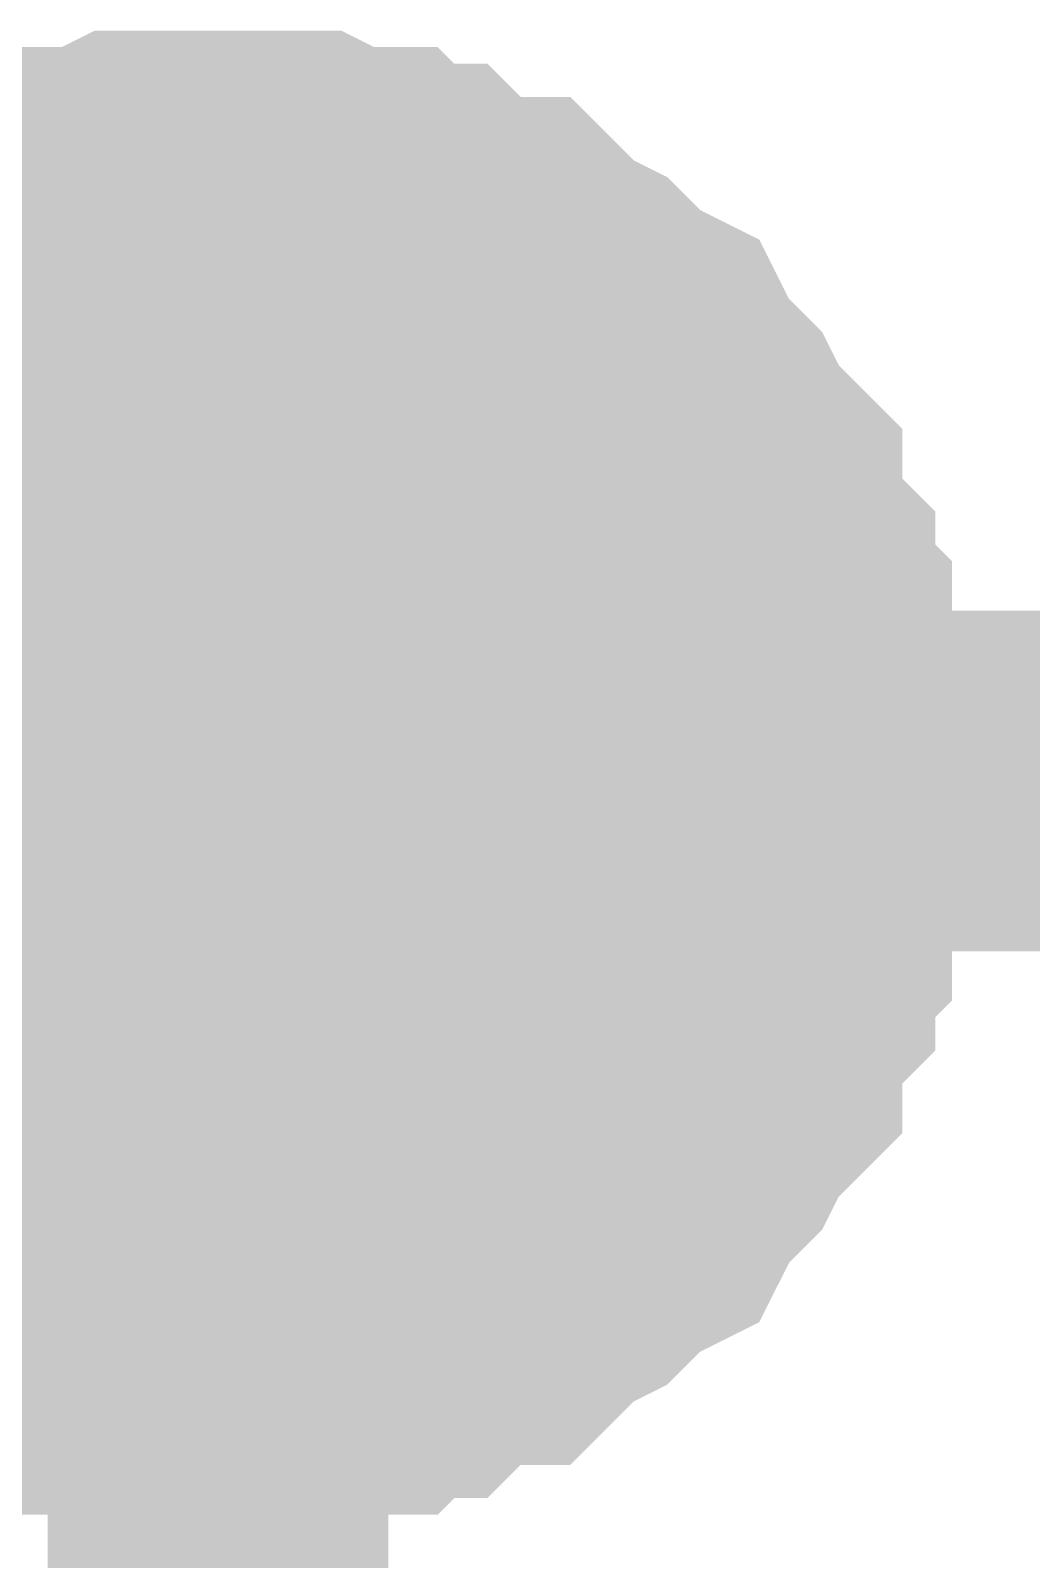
# Model space of a CAD drawing. Header units: inches. Extents: x 0 to 31.5, y 0 to 22.3.
# Drawn here: x 5.6959 to 5.7306, y 17.9729 to 18.0259 of the extents above; entities that cross this region are included whole.
import ezdxf

# ---------------------------------------------------------------- set-up
doc = ezdxf.new("R2010")
doc.units = ezdxf.units.IN
doc.header["$MEASUREMENT"] = 0
doc.layers.add('Sheet', color=255, linetype='Continuous')

msp = doc.modelspace()

# ---------------------------------------------------------------- linework, layer by layer
at = {"layer": 'Sheet'}
for points in [[(5.689797, 18.015382, 0.0118, 0.0118, 0), (5.690371, 18.015956, 0.0118, 0.0118, 0), (5.691519, 18.01653, 0.0118, 0.0118, 0), (5.692093, 18.017104, 0.0118, 0.0118, 0), (5.692667, 18.017679, 0.0118, 0.0118, 0), (5.693816, 18.017679, 0.0118, 0.0118, 0), (5.694964, 18.018253, 0.0118, 0.0118, 0), (5.695538, 18.018827, 0.0118, 0.0118, 0), (5.696686, 18.018827, 0.0118, 0.0118, 0), (5.69726, 18.019402, 0.0118, 0.0118, 0), (5.698409, 18.019402, 0.0118, 0.0118, 0), (5.699557, 18.019976, 0.0118, 0.0118, 0), (5.700131, 18.019976, 0.0118, 0.0118, 0), (5.70128, 18.019976, 0.0118, 0.0118, 0), (5.702428, 18.019976, 0.0118, 0.0118, 0)], [(5.689797, 18.015382, 0.0118, 0.0118, 0), (5.690371, 18.015956, 0.0118, 0.0118, 0), (5.691519, 18.01653, 0.0118, 0.0118, 0), (5.692093, 18.017104, 0.0118, 0.0118, 0), (5.692667, 18.017679, 0.0118, 0.0118, 0), (5.693816, 18.017679, 0.0118, 0.0118, 0), (5.694964, 18.018253, 0.0118, 0.0118, 0), (5.695538, 18.018827, 0.0118, 0.0118, 0), (5.696686, 18.018827, 0.0118, 0.0118, 0), (5.69726, 18.019402, 0.0118, 0.0118, 0), (5.698409, 18.019402, 0.0118, 0.0118, 0), (5.699557, 18.019976, 0.0118, 0.0118, 0), (5.700131, 18.019976, 0.0118, 0.0118, 0), (5.70128, 18.019976, 0.0118, 0.0118, 0), (5.702428, 18.019976, 0.0118, 0.0118, 0)], [(5.689797, 18.015382, 0.0118, 0.0118, 0), (5.690371, 18.015956, 0.0118, 0.0118, 0), (5.691519, 18.01653, 0.0118, 0.0118, 0), (5.692093, 18.017104, 0.0118, 0.0118, 0), (5.692667, 18.017679, 0.0118, 0.0118, 0), (5.693816, 18.017679, 0.0118, 0.0118, 0), (5.694964, 18.018253, 0.0118, 0.0118, 0), (5.695538, 18.018827, 0.0118, 0.0118, 0), (5.696686, 18.018827, 0.0118, 0.0118, 0), (5.69726, 18.019402, 0.0118, 0.0118, 0), (5.698409, 18.019402, 0.0118, 0.0118, 0), (5.699557, 18.019976, 0.0118, 0.0118, 0), (5.700131, 18.019976, 0.0118, 0.0118, 0), (5.70128, 18.019976, 0.0118, 0.0118, 0), (5.702428, 18.019976, 0.0118, 0.0118, 0)], [(5.689797, 18.015382, 0.0118, 0.0118, 0), (5.690371, 18.015956, 0.0118, 0.0118, 0), (5.691519, 18.01653, 0.0118, 0.0118, 0), (5.692093, 18.017104, 0.0118, 0.0118, 0), (5.692667, 18.017679, 0.0118, 0.0118, 0), (5.693816, 18.017679, 0.0118, 0.0118, 0), (5.694964, 18.018253, 0.0118, 0.0118, 0), (5.695538, 18.018827, 0.0118, 0.0118, 0), (5.696686, 18.018827, 0.0118, 0.0118, 0), (5.69726, 18.019402, 0.0118, 0.0118, 0), (5.698409, 18.019402, 0.0118, 0.0118, 0), (5.699557, 18.019976, 0.0118, 0.0118, 0), (5.700131, 18.019976, 0.0118, 0.0118, 0), (5.70128, 18.019976, 0.0118, 0.0118, 0), (5.702428, 18.019976, 0.0118, 0.0118, 0)], [(5.702428, 18.019976, 0.0118, 0.0118, 0), (5.702428, 18.019976, 0.0118, 0.0118, 0)], [(5.702428, 18.019976, 0.0118, 0.0118, 0), (5.703576, 18.019976, 0.0118, 0.0118, 0), (5.704724, 18.019976, 0.0118, 0.0118, 0), (5.705299, 18.019976, 0.0118, 0.0118, 0), (5.706447, 18.019402, 0.0118, 0.0118, 0), (5.707595, 18.019402, 0.0118, 0.0118, 0), (5.708169, 18.018827, 0.0118, 0.0118, 0), (5.709318, 18.018827, 0.0118, 0.0118, 0), (5.709892, 18.018253, 0.0118, 0.0118, 0), (5.71104, 18.017679, 0.0118, 0.0118, 0), (5.712188, 18.017679, 0.0118, 0.0118, 0), (5.712762, 18.017104, 0.0118, 0.0118, 0), (5.713337, 18.01653, 0.0118, 0.0118, 0), (5.714485, 18.015956, 0.0118, 0.0118, 0), (5.715059, 18.015382, 0.0118, 0.0118, 0), (5.715633, 18.014807, 0.0118, 0.0118, 0), (5.716781, 18.014233, 0.0118, 0.0118, 0), (5.717356, 18.013085, 0.0118, 0.0118, 0), (5.71793, 18.01251, 0.0118, 0.0118, 0), (5.718504, 18.011936, 0.0118, 0.0118, 0), (5.719078, 18.010787, 0.0118, 0.0118, 0), (5.719652, 18.010213, 0.0118, 0.0118, 0), (5.720226, 18.009639, 0.0118, 0.0118, 0), (5.720226, 18.00849, 0.0118, 0.0118, 0), (5.720801, 18.007342, 0.0118, 0.0118, 0), (5.721375, 18.006768, 0.0118, 0.0118, 0), (5.721375, 18.005619, 0.0118, 0.0118, 0), (5.721949, 18.005045, 0.0118, 0.0118, 0), (5.721949, 18.003896, 0.0118, 0.0118, 0), (5.722523, 18.002748, 0.0118, 0.0118, 0), (5.722523, 18.002173, 0.0118, 0.0118, 0), (5.722523, 18.001025, 0.0118, 0.0118, 0), (5.722523, 17.999876, 0.0118, 0.0118, 0)], [(5.702428, 18.019976, 0.0118, 0.0118, 0), (5.702428, 18.019976, 0.0118, 0.0118, 0)], [(5.702428, 18.019976, 0.0118, 0.0118, 0), (5.703576, 18.019976, 0.0118, 0.0118, 0), (5.704724, 18.019976, 0.0118, 0.0118, 0), (5.705299, 18.019976, 0.0118, 0.0118, 0), (5.706447, 18.019402, 0.0118, 0.0118, 0), (5.707595, 18.019402, 0.0118, 0.0118, 0), (5.708169, 18.018827, 0.0118, 0.0118, 0), (5.709318, 18.018827, 0.0118, 0.0118, 0), (5.709892, 18.018253, 0.0118, 0.0118, 0), (5.71104, 18.017679, 0.0118, 0.0118, 0), (5.712188, 18.017679, 0.0118, 0.0118, 0), (5.712762, 18.017104, 0.0118, 0.0118, 0), (5.713337, 18.01653, 0.0118, 0.0118, 0), (5.714485, 18.015956, 0.0118, 0.0118, 0), (5.715059, 18.015382, 0.0118, 0.0118, 0), (5.715633, 18.014807, 0.0118, 0.0118, 0), (5.716781, 18.014233, 0.0118, 0.0118, 0), (5.717356, 18.013085, 0.0118, 0.0118, 0), (5.71793, 18.01251, 0.0118, 0.0118, 0), (5.718504, 18.011936, 0.0118, 0.0118, 0), (5.719078, 18.010787, 0.0118, 0.0118, 0), (5.719652, 18.010213, 0.0118, 0.0118, 0), (5.720226, 18.009639, 0.0118, 0.0118, 0), (5.720226, 18.00849, 0.0118, 0.0118, 0), (5.720801, 18.007342, 0.0118, 0.0118, 0), (5.721375, 18.006768, 0.0118, 0.0118, 0), (5.721375, 18.005619, 0.0118, 0.0118, 0), (5.721949, 18.005045, 0.0118, 0.0118, 0), (5.721949, 18.003896, 0.0118, 0.0118, 0), (5.722523, 18.002748, 0.0118, 0.0118, 0), (5.722523, 18.002173, 0.0118, 0.0118, 0), (5.722523, 18.001025, 0.0118, 0.0118, 0), (5.722523, 17.999876, 0.0118, 0.0118, 0)], [(5.702428, 18.019976, 0.0118, 0.0118, 0), (5.702428, 18.019976, 0.0118, 0.0118, 0)], [(5.702428, 18.019976, 0.0118, 0.0118, 0), (5.703576, 18.019976, 0.0118, 0.0118, 0), (5.704724, 18.019976, 0.0118, 0.0118, 0), (5.705299, 18.019976, 0.0118, 0.0118, 0), (5.706447, 18.019402, 0.0118, 0.0118, 0), (5.707595, 18.019402, 0.0118, 0.0118, 0), (5.708169, 18.018827, 0.0118, 0.0118, 0), (5.709318, 18.018827, 0.0118, 0.0118, 0), (5.709892, 18.018253, 0.0118, 0.0118, 0), (5.71104, 18.017679, 0.0118, 0.0118, 0), (5.712188, 18.017679, 0.0118, 0.0118, 0), (5.712762, 18.017104, 0.0118, 0.0118, 0), (5.713337, 18.01653, 0.0118, 0.0118, 0), (5.714485, 18.015956, 0.0118, 0.0118, 0), (5.715059, 18.015382, 0.0118, 0.0118, 0), (5.715633, 18.014807, 0.0118, 0.0118, 0), (5.716781, 18.014233, 0.0118, 0.0118, 0), (5.717356, 18.013085, 0.0118, 0.0118, 0), (5.71793, 18.01251, 0.0118, 0.0118, 0), (5.718504, 18.011936, 0.0118, 0.0118, 0), (5.719078, 18.010787, 0.0118, 0.0118, 0), (5.719652, 18.010213, 0.0118, 0.0118, 0), (5.720226, 18.009639, 0.0118, 0.0118, 0), (5.720226, 18.00849, 0.0118, 0.0118, 0), (5.720801, 18.007342, 0.0118, 0.0118, 0), (5.721375, 18.006768, 0.0118, 0.0118, 0), (5.721375, 18.005619, 0.0118, 0.0118, 0), (5.721949, 18.005045, 0.0118, 0.0118, 0), (5.721949, 18.003896, 0.0118, 0.0118, 0), (5.722523, 18.002748, 0.0118, 0.0118, 0), (5.722523, 18.002173, 0.0118, 0.0118, 0), (5.722523, 18.001025, 0.0118, 0.0118, 0), (5.722523, 17.999876, 0.0118, 0.0118, 0)], [(5.702428, 18.019976, 0.0118, 0.0118, 0), (5.702428, 18.019976, 0.0118, 0.0118, 0)], [(5.702428, 18.019976, 0.0118, 0.0118, 0), (5.703576, 18.019976, 0.0118, 0.0118, 0), (5.704724, 18.019976, 0.0118, 0.0118, 0), (5.705299, 18.019976, 0.0118, 0.0118, 0), (5.706447, 18.019402, 0.0118, 0.0118, 0), (5.707595, 18.019402, 0.0118, 0.0118, 0), (5.708169, 18.018827, 0.0118, 0.0118, 0), (5.709318, 18.018827, 0.0118, 0.0118, 0), (5.709892, 18.018253, 0.0118, 0.0118, 0), (5.71104, 18.017679, 0.0118, 0.0118, 0), (5.712188, 18.017679, 0.0118, 0.0118, 0), (5.712762, 18.017104, 0.0118, 0.0118, 0), (5.713337, 18.01653, 0.0118, 0.0118, 0), (5.714485, 18.015956, 0.0118, 0.0118, 0), (5.715059, 18.015382, 0.0118, 0.0118, 0), (5.715633, 18.014807, 0.0118, 0.0118, 0), (5.716781, 18.014233, 0.0118, 0.0118, 0), (5.717356, 18.013085, 0.0118, 0.0118, 0), (5.71793, 18.01251, 0.0118, 0.0118, 0), (5.718504, 18.011936, 0.0118, 0.0118, 0), (5.719078, 18.010787, 0.0118, 0.0118, 0), (5.719652, 18.010213, 0.0118, 0.0118, 0), (5.720226, 18.009639, 0.0118, 0.0118, 0), (5.720226, 18.00849, 0.0118, 0.0118, 0), (5.720801, 18.007342, 0.0118, 0.0118, 0), (5.721375, 18.006768, 0.0118, 0.0118, 0), (5.721375, 18.005619, 0.0118, 0.0118, 0), (5.721949, 18.005045, 0.0118, 0.0118, 0), (5.721949, 18.003896, 0.0118, 0.0118, 0), (5.722523, 18.002748, 0.0118, 0.0118, 0), (5.722523, 18.002173, 0.0118, 0.0118, 0), (5.722523, 18.001025, 0.0118, 0.0118, 0), (5.722523, 17.999876, 0.0118, 0.0118, 0)], [(5.693816, 18.017679, 0.0039, 0.0039, 0), (5.694964, 18.018253, 0.0039, 0.0039, 0), (5.695538, 18.018827, 0.0039, 0.0039, 0), (5.696686, 18.018827, 0.0039, 0.0039, 0), (5.69726, 18.019402, 0.0039, 0.0039, 0), (5.698409, 18.019402, 0.0039, 0.0039, 0), (5.699557, 18.019976, 0.0039, 0.0039, 0), (5.700131, 18.019976, 0.0039, 0.0039, 0), (5.70128, 18.019976, 0.0039, 0.0039, 0), (5.702428, 18.019976, 0.0039, 0.0039, 0)], [(5.693816, 18.017679, 0.0039, 0.0039, 0), (5.694964, 18.018253, 0.0039, 0.0039, 0), (5.695538, 18.018827, 0.0039, 0.0039, 0), (5.696686, 18.018827, 0.0039, 0.0039, 0), (5.69726, 18.019402, 0.0039, 0.0039, 0), (5.698409, 18.019402, 0.0039, 0.0039, 0), (5.699557, 18.019976, 0.0039, 0.0039, 0), (5.700131, 18.019976, 0.0039, 0.0039, 0), (5.70128, 18.019976, 0.0039, 0.0039, 0), (5.702428, 18.019976, 0.0039, 0.0039, 0)], [(5.693816, 18.017679, 0.0039, 0.0039, 0), (5.694964, 18.018253, 0.0039, 0.0039, 0), (5.695538, 18.018827, 0.0039, 0.0039, 0), (5.696686, 18.018827, 0.0039, 0.0039, 0), (5.69726, 18.019402, 0.0039, 0.0039, 0), (5.698409, 18.019402, 0.0039, 0.0039, 0), (5.699557, 18.019976, 0.0039, 0.0039, 0), (5.700131, 18.019976, 0.0039, 0.0039, 0), (5.70128, 18.019976, 0.0039, 0.0039, 0), (5.702428, 18.019976, 0.0039, 0.0039, 0)], [(5.693816, 18.017679, 0.0039, 0.0039, 0), (5.694964, 18.018253, 0.0039, 0.0039, 0), (5.695538, 18.018827, 0.0039, 0.0039, 0), (5.696686, 18.018827, 0.0039, 0.0039, 0), (5.69726, 18.019402, 0.0039, 0.0039, 0), (5.698409, 18.019402, 0.0039, 0.0039, 0), (5.699557, 18.019976, 0.0039, 0.0039, 0), (5.700131, 18.019976, 0.0039, 0.0039, 0), (5.70128, 18.019976, 0.0039, 0.0039, 0), (5.702428, 18.019976, 0.0039, 0.0039, 0)], [(5.702428, 18.019976, 0.0039, 0.0039, 0), (5.702428, 18.019976, 0.0039, 0.0039, 0)], [(5.702428, 18.019976, 0.0039, 0.0039, 0), (5.703576, 18.019976, 0.0039, 0.0039, 0), (5.704724, 18.019976, 0.0039, 0.0039, 0), (5.705299, 18.019976, 0.0039, 0.0039, 0), (5.706447, 18.019402, 0.0039, 0.0039, 0), (5.707595, 18.019402, 0.0039, 0.0039, 0), (5.708169, 18.018827, 0.0039, 0.0039, 0), (5.709318, 18.018827, 0.0039, 0.0039, 0), (5.709892, 18.018253, 0.0039, 0.0039, 0), (5.71104, 18.017679, 0.0039, 0.0039, 0), (5.712188, 18.017679, 0.0039, 0.0039, 0), (5.712762, 18.017104, 0.0039, 0.0039, 0), (5.713337, 18.01653, 0.0039, 0.0039, 0), (5.714485, 18.015956, 0.0039, 0.0039, 0), (5.715059, 18.015382, 0.0039, 0.0039, 0), (5.715633, 18.014807, 0.0039, 0.0039, 0), (5.716781, 18.014233, 0.0039, 0.0039, 0), (5.717356, 18.013085, 0.0039, 0.0039, 0), (5.71793, 18.01251, 0.0039, 0.0039, 0), (5.718504, 18.011936, 0.0039, 0.0039, 0), (5.719078, 18.010787, 0.0039, 0.0039, 0), (5.719652, 18.010213, 0.0039, 0.0039, 0), (5.720226, 18.009639, 0.0039, 0.0039, 0), (5.720226, 18.00849, 0.0039, 0.0039, 0), (5.720801, 18.007342, 0.0039, 0.0039, 0), (5.721375, 18.006768, 0.0039, 0.0039, 0), (5.721375, 18.005619, 0.0039, 0.0039, 0), (5.721949, 18.005045, 0.0039, 0.0039, 0), (5.721949, 18.003896, 0.0039, 0.0039, 0), (5.722523, 18.002748, 0.0039, 0.0039, 0), (5.722523, 18.002173, 0.0039, 0.0039, 0), (5.722523, 18.001025, 0.0039, 0.0039, 0), (5.722523, 17.999876, 0.0039, 0.0039, 0)], [(5.702428, 18.019976, 0.0039, 0.0039, 0), (5.702428, 18.019976, 0.0039, 0.0039, 0)], [(5.702428, 18.019976, 0.0039, 0.0039, 0), (5.703576, 18.019976, 0.0039, 0.0039, 0), (5.704724, 18.019976, 0.0039, 0.0039, 0), (5.705299, 18.019976, 0.0039, 0.0039, 0), (5.706447, 18.019402, 0.0039, 0.0039, 0), (5.707595, 18.019402, 0.0039, 0.0039, 0), (5.708169, 18.018827, 0.0039, 0.0039, 0), (5.709318, 18.018827, 0.0039, 0.0039, 0), (5.709892, 18.018253, 0.0039, 0.0039, 0), (5.71104, 18.017679, 0.0039, 0.0039, 0), (5.712188, 18.017679, 0.0039, 0.0039, 0), (5.712762, 18.017104, 0.0039, 0.0039, 0), (5.713337, 18.01653, 0.0039, 0.0039, 0), (5.714485, 18.015956, 0.0039, 0.0039, 0), (5.715059, 18.015382, 0.0039, 0.0039, 0), (5.715633, 18.014807, 0.0039, 0.0039, 0), (5.716781, 18.014233, 0.0039, 0.0039, 0), (5.717356, 18.013085, 0.0039, 0.0039, 0), (5.71793, 18.01251, 0.0039, 0.0039, 0), (5.718504, 18.011936, 0.0039, 0.0039, 0), (5.719078, 18.010787, 0.0039, 0.0039, 0), (5.719652, 18.010213, 0.0039, 0.0039, 0), (5.720226, 18.009639, 0.0039, 0.0039, 0), (5.720226, 18.00849, 0.0039, 0.0039, 0), (5.720801, 18.007342, 0.0039, 0.0039, 0), (5.721375, 18.006768, 0.0039, 0.0039, 0), (5.721375, 18.005619, 0.0039, 0.0039, 0), (5.721949, 18.005045, 0.0039, 0.0039, 0), (5.721949, 18.003896, 0.0039, 0.0039, 0), (5.722523, 18.002748, 0.0039, 0.0039, 0), (5.722523, 18.002173, 0.0039, 0.0039, 0), (5.722523, 18.001025, 0.0039, 0.0039, 0), (5.722523, 17.999876, 0.0039, 0.0039, 0)], [(5.702428, 18.019976, 0.0039, 0.0039, 0), (5.702428, 18.019976, 0.0039, 0.0039, 0)], [(5.702428, 18.019976, 0.0039, 0.0039, 0), (5.703576, 18.019976, 0.0039, 0.0039, 0), (5.704724, 18.019976, 0.0039, 0.0039, 0), (5.705299, 18.019976, 0.0039, 0.0039, 0), (5.706447, 18.019402, 0.0039, 0.0039, 0), (5.707595, 18.019402, 0.0039, 0.0039, 0), (5.708169, 18.018827, 0.0039, 0.0039, 0), (5.709318, 18.018827, 0.0039, 0.0039, 0), (5.709892, 18.018253, 0.0039, 0.0039, 0), (5.71104, 18.017679, 0.0039, 0.0039, 0), (5.712188, 18.017679, 0.0039, 0.0039, 0), (5.712762, 18.017104, 0.0039, 0.0039, 0), (5.713337, 18.01653, 0.0039, 0.0039, 0), (5.714485, 18.015956, 0.0039, 0.0039, 0), (5.715059, 18.015382, 0.0039, 0.0039, 0), (5.715633, 18.014807, 0.0039, 0.0039, 0), (5.716781, 18.014233, 0.0039, 0.0039, 0), (5.717356, 18.013085, 0.0039, 0.0039, 0), (5.71793, 18.01251, 0.0039, 0.0039, 0), (5.718504, 18.011936, 0.0039, 0.0039, 0), (5.719078, 18.010787, 0.0039, 0.0039, 0), (5.719652, 18.010213, 0.0039, 0.0039, 0), (5.720226, 18.009639, 0.0039, 0.0039, 0), (5.720226, 18.00849, 0.0039, 0.0039, 0), (5.720801, 18.007342, 0.0039, 0.0039, 0), (5.721375, 18.006768, 0.0039, 0.0039, 0), (5.721375, 18.005619, 0.0039, 0.0039, 0), (5.721949, 18.005045, 0.0039, 0.0039, 0), (5.721949, 18.003896, 0.0039, 0.0039, 0), (5.722523, 18.002748, 0.0039, 0.0039, 0), (5.722523, 18.002173, 0.0039, 0.0039, 0), (5.722523, 18.001025, 0.0039, 0.0039, 0), (5.722523, 17.999876, 0.0039, 0.0039, 0)], [(5.702428, 18.019976, 0.0039, 0.0039, 0), (5.702428, 18.019976, 0.0039, 0.0039, 0)], [(5.702428, 18.019976, 0.0039, 0.0039, 0), (5.703576, 18.019976, 0.0039, 0.0039, 0), (5.704724, 18.019976, 0.0039, 0.0039, 0), (5.705299, 18.019976, 0.0039, 0.0039, 0), (5.706447, 18.019402, 0.0039, 0.0039, 0), (5.707595, 18.019402, 0.0039, 0.0039, 0), (5.708169, 18.018827, 0.0039, 0.0039, 0), (5.709318, 18.018827, 0.0039, 0.0039, 0), (5.709892, 18.018253, 0.0039, 0.0039, 0), (5.71104, 18.017679, 0.0039, 0.0039, 0), (5.712188, 18.017679, 0.0039, 0.0039, 0), (5.712762, 18.017104, 0.0039, 0.0039, 0), (5.713337, 18.01653, 0.0039, 0.0039, 0), (5.714485, 18.015956, 0.0039, 0.0039, 0), (5.715059, 18.015382, 0.0039, 0.0039, 0), (5.715633, 18.014807, 0.0039, 0.0039, 0), (5.716781, 18.014233, 0.0039, 0.0039, 0), (5.717356, 18.013085, 0.0039, 0.0039, 0), (5.71793, 18.01251, 0.0039, 0.0039, 0), (5.718504, 18.011936, 0.0039, 0.0039, 0), (5.719078, 18.010787, 0.0039, 0.0039, 0), (5.719652, 18.010213, 0.0039, 0.0039, 0), (5.720226, 18.009639, 0.0039, 0.0039, 0), (5.720226, 18.00849, 0.0039, 0.0039, 0), (5.720801, 18.007342, 0.0039, 0.0039, 0), (5.721375, 18.006768, 0.0039, 0.0039, 0), (5.721375, 18.005619, 0.0039, 0.0039, 0), (5.721949, 18.005045, 0.0039, 0.0039, 0), (5.721949, 18.003896, 0.0039, 0.0039, 0), (5.722523, 18.002748, 0.0039, 0.0039, 0), (5.722523, 18.002173, 0.0039, 0.0039, 0), (5.722523, 18.001025, 0.0039, 0.0039, 0), (5.722523, 17.999876, 0.0039, 0.0039, 0)], [(3.802575, 17.999876, 0.0118, 0.0118, 0), (4.202756, 17.999876, 0.0118, 0.0118, 0), (5.702428, 17.999876, 0.0118, 0.0118, 0), (7.002297, 17.999876, 0.0118, 0.0118, 0)], [(5.702428, 17.19992, 0.0118, 0.0118, 0), (5.702428, 17.999876, 0.0118, 0.0118, 0)], [(5.722523, 17.999876, 0.0118, 0.0118, 0), (5.722523, 17.998728, 0.0118, 0.0118, 0), (5.722523, 17.997579, 0.0118, 0.0118, 0), (5.722523, 17.997005, 0.0118, 0.0118, 0), (5.721949, 17.995857, 0.0118, 0.0118, 0), (5.721949, 17.994708, 0.0118, 0.0118, 0), (5.721375, 17.994134, 0.0118, 0.0118, 0), (5.721375, 17.992985, 0.0118, 0.0118, 0), (5.720801, 17.992411, 0.0118, 0.0118, 0), (5.720226, 17.991262, 0.0118, 0.0118, 0), (5.720226, 17.990114, 0.0118, 0.0118, 0), (5.719652, 17.98954, 0.0118, 0.0118, 0), (5.719078, 17.988965, 0.0118, 0.0118, 0), (5.718504, 17.987817, 0.0118, 0.0118, 0), (5.71793, 17.987242, 0.0118, 0.0118, 0), (5.717356, 17.986668, 0.0118, 0.0118, 0), (5.716781, 17.98552, 0.0118, 0.0118, 0), (5.715633, 17.984945, 0.0118, 0.0118, 0), (5.715059, 17.984371, 0.0118, 0.0118, 0), (5.714485, 17.983797, 0.0118, 0.0118, 0), (5.713337, 17.983223, 0.0118, 0.0118, 0), (5.712762, 17.982648, 0.0118, 0.0118, 0), (5.712188, 17.982074, 0.0118, 0.0118, 0), (5.71104, 17.982074, 0.0118, 0.0118, 0), (5.709892, 17.9815, 0.0118, 0.0118, 0), (5.709318, 17.980926, 0.0118, 0.0118, 0), (5.708169, 17.980926, 0.0118, 0.0118, 0), (5.707595, 17.980351, 0.0118, 0.0118, 0), (5.706447, 17.980351, 0.0118, 0.0118, 0), (5.705299, 17.979777, 0.0118, 0.0118, 0), (5.704724, 17.979777, 0.0118, 0.0118, 0), (5.703576, 17.979777, 0.0118, 0.0118, 0), (5.702428, 17.979777, 0.0118, 0.0118, 0)], [(5.722523, 17.999876, 0.0118, 0.0118, 0), (5.722523, 17.998728, 0.0118, 0.0118, 0), (5.722523, 17.997579, 0.0118, 0.0118, 0), (5.722523, 17.997005, 0.0118, 0.0118, 0), (5.721949, 17.995857, 0.0118, 0.0118, 0), (5.721949, 17.994708, 0.0118, 0.0118, 0), (5.721375, 17.994134, 0.0118, 0.0118, 0), (5.721375, 17.992985, 0.0118, 0.0118, 0), (5.720801, 17.992411, 0.0118, 0.0118, 0), (5.720226, 17.991262, 0.0118, 0.0118, 0), (5.720226, 17.990114, 0.0118, 0.0118, 0), (5.719652, 17.98954, 0.0118, 0.0118, 0), (5.719078, 17.988965, 0.0118, 0.0118, 0), (5.718504, 17.987817, 0.0118, 0.0118, 0), (5.71793, 17.987242, 0.0118, 0.0118, 0), (5.717356, 17.986668, 0.0118, 0.0118, 0), (5.716781, 17.98552, 0.0118, 0.0118, 0), (5.715633, 17.984945, 0.0118, 0.0118, 0), (5.715059, 17.984371, 0.0118, 0.0118, 0), (5.714485, 17.983797, 0.0118, 0.0118, 0), (5.713337, 17.983223, 0.0118, 0.0118, 0), (5.712762, 17.982648, 0.0118, 0.0118, 0), (5.712188, 17.982074, 0.0118, 0.0118, 0), (5.71104, 17.982074, 0.0118, 0.0118, 0), (5.709892, 17.9815, 0.0118, 0.0118, 0), (5.709318, 17.980926, 0.0118, 0.0118, 0), (5.708169, 17.980926, 0.0118, 0.0118, 0), (5.707595, 17.980351, 0.0118, 0.0118, 0), (5.706447, 17.980351, 0.0118, 0.0118, 0), (5.705299, 17.979777, 0.0118, 0.0118, 0), (5.704724, 17.979777, 0.0118, 0.0118, 0), (5.703576, 17.979777, 0.0118, 0.0118, 0), (5.702428, 17.979777, 0.0118, 0.0118, 0)], [(5.722523, 17.999876, 0.0118, 0.0118, 0), (5.722523, 17.998728, 0.0118, 0.0118, 0), (5.722523, 17.997579, 0.0118, 0.0118, 0), (5.722523, 17.997005, 0.0118, 0.0118, 0), (5.721949, 17.995857, 0.0118, 0.0118, 0), (5.721949, 17.994708, 0.0118, 0.0118, 0), (5.721375, 17.994134, 0.0118, 0.0118, 0), (5.721375, 17.992985, 0.0118, 0.0118, 0), (5.720801, 17.992411, 0.0118, 0.0118, 0), (5.720226, 17.991262, 0.0118, 0.0118, 0), (5.720226, 17.990114, 0.0118, 0.0118, 0), (5.719652, 17.98954, 0.0118, 0.0118, 0), (5.719078, 17.988965, 0.0118, 0.0118, 0), (5.718504, 17.987817, 0.0118, 0.0118, 0), (5.71793, 17.987242, 0.0118, 0.0118, 0), (5.717356, 17.986668, 0.0118, 0.0118, 0), (5.716781, 17.98552, 0.0118, 0.0118, 0), (5.715633, 17.984945, 0.0118, 0.0118, 0), (5.715059, 17.984371, 0.0118, 0.0118, 0), (5.714485, 17.983797, 0.0118, 0.0118, 0), (5.713337, 17.983223, 0.0118, 0.0118, 0), (5.712762, 17.982648, 0.0118, 0.0118, 0), (5.712188, 17.982074, 0.0118, 0.0118, 0), (5.71104, 17.982074, 0.0118, 0.0118, 0), (5.709892, 17.9815, 0.0118, 0.0118, 0), (5.709318, 17.980926, 0.0118, 0.0118, 0), (5.708169, 17.980926, 0.0118, 0.0118, 0), (5.707595, 17.980351, 0.0118, 0.0118, 0), (5.706447, 17.980351, 0.0118, 0.0118, 0), (5.705299, 17.979777, 0.0118, 0.0118, 0), (5.704724, 17.979777, 0.0118, 0.0118, 0), (5.703576, 17.979777, 0.0118, 0.0118, 0), (5.702428, 17.979777, 0.0118, 0.0118, 0)], [(5.722523, 17.999876, 0.0118, 0.0118, 0), (5.722523, 17.998728, 0.0118, 0.0118, 0), (5.722523, 17.997579, 0.0118, 0.0118, 0), (5.722523, 17.997005, 0.0118, 0.0118, 0), (5.721949, 17.995857, 0.0118, 0.0118, 0), (5.721949, 17.994708, 0.0118, 0.0118, 0), (5.721375, 17.994134, 0.0118, 0.0118, 0), (5.721375, 17.992985, 0.0118, 0.0118, 0), (5.720801, 17.992411, 0.0118, 0.0118, 0), (5.720226, 17.991262, 0.0118, 0.0118, 0), (5.720226, 17.990114, 0.0118, 0.0118, 0), (5.719652, 17.98954, 0.0118, 0.0118, 0), (5.719078, 17.988965, 0.0118, 0.0118, 0), (5.718504, 17.987817, 0.0118, 0.0118, 0), (5.71793, 17.987242, 0.0118, 0.0118, 0), (5.717356, 17.986668, 0.0118, 0.0118, 0), (5.716781, 17.98552, 0.0118, 0.0118, 0), (5.715633, 17.984945, 0.0118, 0.0118, 0), (5.715059, 17.984371, 0.0118, 0.0118, 0), (5.714485, 17.983797, 0.0118, 0.0118, 0), (5.713337, 17.983223, 0.0118, 0.0118, 0), (5.712762, 17.982648, 0.0118, 0.0118, 0), (5.712188, 17.982074, 0.0118, 0.0118, 0), (5.71104, 17.982074, 0.0118, 0.0118, 0), (5.709892, 17.9815, 0.0118, 0.0118, 0), (5.709318, 17.980926, 0.0118, 0.0118, 0), (5.708169, 17.980926, 0.0118, 0.0118, 0), (5.707595, 17.980351, 0.0118, 0.0118, 0), (5.706447, 17.980351, 0.0118, 0.0118, 0), (5.705299, 17.979777, 0.0118, 0.0118, 0), (5.704724, 17.979777, 0.0118, 0.0118, 0), (5.703576, 17.979777, 0.0118, 0.0118, 0), (5.702428, 17.979777, 0.0118, 0.0118, 0)], [(5.722523, 17.999876, 0.0118, 0.0118, 0), (5.722523, 17.999876, 0.0118, 0.0118, 0), (5.722523, 17.999876, 0.0118, 0.0118, 0), (5.722523, 17.999876, 0.0118, 0.0118, 0), (5.722523, 17.999876, 0.0118, 0.0118, 0), (5.722523, 17.999876, 0.0118, 0.0118, 0), (5.722523, 17.999876, 0.0118, 0.0118, 0), (5.722523, 17.999876, 0.0118, 0.0118, 0), (5.722523, 17.999876, 0.0118, 0.0118, 0), (5.722523, 17.999876, 0.0118, 0.0118, 0), (5.722523, 17.999876, 0.0118, 0.0118, 0), (5.722523, 17.999876, 0.0118, 0.0118, 0), (5.722523, 17.999876, 0.0118, 0.0118, 0), (5.722523, 17.999876, 0.0118, 0.0118, 0), (5.722523, 17.999876, 0.0118, 0.0118, 0), (5.722523, 17.999876, 0.0118, 0.0118, 0), (5.722523, 17.999876, 0.0118, 0.0118, 0), (5.722523, 17.999876, 0.0118, 0.0118, 0), (5.722523, 17.999876, 0.0118, 0.0118, 0), (5.722523, 17.999876, 0.0118, 0.0118, 0), (5.722523, 17.999876, 0.0118, 0.0118, 0), (5.722523, 17.999876, 0.0118, 0.0118, 0), (5.722523, 17.999876, 0.0118, 0.0118, 0), (5.722523, 17.999876, 0.0118, 0.0118, 0), (5.722523, 17.999876, 0.0118, 0.0118, 0), (5.722523, 17.999876, 0.0118, 0.0118, 0), (5.722523, 17.999876, 0.0118, 0.0118, 0), (5.722523, 17.999876, 0.0118, 0.0118, 0), (5.722523, 17.999876, 0.0118, 0.0118, 0), (5.722523, 17.999876, 0.0118, 0.0118, 0), (5.722523, 17.999876, 0.0118, 0.0118, 0), (5.722523, 17.999876, 0.0118, 0.0118, 0), (5.722523, 17.999876, 0.0118, 0.0118, 0)], [(5.722523, 17.999876, 0.0118, 0.0118, 0), (5.722523, 17.999876, 0.0118, 0.0118, 0)], [(5.722523, 17.999876, 0.0118, 0.0118, 0), (5.722523, 17.999876, 0.0118, 0.0118, 0), (5.722523, 17.999876, 0.0118, 0.0118, 0), (5.722523, 17.999876, 0.0118, 0.0118, 0), (5.722523, 17.999876, 0.0118, 0.0118, 0), (5.722523, 17.999876, 0.0118, 0.0118, 0), (5.722523, 17.999876, 0.0118, 0.0118, 0), (5.722523, 17.999876, 0.0118, 0.0118, 0), (5.722523, 17.999876, 0.0118, 0.0118, 0), (5.722523, 17.999876, 0.0118, 0.0118, 0), (5.722523, 17.999876, 0.0118, 0.0118, 0), (5.722523, 17.999876, 0.0118, 0.0118, 0), (5.722523, 17.999876, 0.0118, 0.0118, 0), (5.722523, 17.999876, 0.0118, 0.0118, 0), (5.722523, 17.999876, 0.0118, 0.0118, 0), (5.722523, 17.999876, 0.0118, 0.0118, 0), (5.722523, 17.999876, 0.0118, 0.0118, 0), (5.722523, 17.999876, 0.0118, 0.0118, 0), (5.722523, 17.999876, 0.0118, 0.0118, 0), (5.722523, 17.999876, 0.0118, 0.0118, 0), (5.722523, 17.999876, 0.0118, 0.0118, 0), (5.722523, 17.999876, 0.0118, 0.0118, 0), (5.722523, 17.999876, 0.0118, 0.0118, 0), (5.722523, 17.999876, 0.0118, 0.0118, 0), (5.722523, 17.999876, 0.0118, 0.0118, 0), (5.722523, 17.999876, 0.0118, 0.0118, 0), (5.722523, 17.999876, 0.0118, 0.0118, 0), (5.722523, 17.999876, 0.0118, 0.0118, 0), (5.722523, 17.999876, 0.0118, 0.0118, 0), (5.722523, 17.999876, 0.0118, 0.0118, 0), (5.722523, 17.999876, 0.0118, 0.0118, 0), (5.722523, 17.999876, 0.0118, 0.0118, 0), (5.722523, 17.999876, 0.0118, 0.0118, 0)], [(5.722523, 17.999876, 0.0118, 0.0118, 0), (5.722523, 17.999876, 0.0118, 0.0118, 0)], [(5.722523, 17.999876, 0.0118, 0.0118, 0), (5.722523, 17.999876, 0.0118, 0.0118, 0), (5.722523, 17.999876, 0.0118, 0.0118, 0), (5.722523, 17.999876, 0.0118, 0.0118, 0), (5.722523, 17.999876, 0.0118, 0.0118, 0), (5.722523, 17.999876, 0.0118, 0.0118, 0), (5.722523, 17.999876, 0.0118, 0.0118, 0), (5.722523, 17.999876, 0.0118, 0.0118, 0), (5.722523, 17.999876, 0.0118, 0.0118, 0), (5.722523, 17.999876, 0.0118, 0.0118, 0), (5.722523, 17.999876, 0.0118, 0.0118, 0), (5.722523, 17.999876, 0.0118, 0.0118, 0), (5.722523, 17.999876, 0.0118, 0.0118, 0), (5.722523, 17.999876, 0.0118, 0.0118, 0), (5.722523, 17.999876, 0.0118, 0.0118, 0), (5.722523, 17.999876, 0.0118, 0.0118, 0), (5.722523, 17.999876, 0.0118, 0.0118, 0), (5.722523, 17.999876, 0.0118, 0.0118, 0), (5.722523, 17.999876, 0.0118, 0.0118, 0), (5.722523, 17.999876, 0.0118, 0.0118, 0), (5.722523, 17.999876, 0.0118, 0.0118, 0), (5.722523, 17.999876, 0.0118, 0.0118, 0), (5.722523, 17.999876, 0.0118, 0.0118, 0), (5.722523, 17.999876, 0.0118, 0.0118, 0), (5.722523, 17.999876, 0.0118, 0.0118, 0), (5.722523, 17.999876, 0.0118, 0.0118, 0), (5.722523, 17.999876, 0.0118, 0.0118, 0), (5.722523, 17.999876, 0.0118, 0.0118, 0), (5.722523, 17.999876, 0.0118, 0.0118, 0), (5.722523, 17.999876, 0.0118, 0.0118, 0), (5.722523, 17.999876, 0.0118, 0.0118, 0), (5.722523, 17.999876, 0.0118, 0.0118, 0), (5.722523, 17.999876, 0.0118, 0.0118, 0)], [(5.722523, 17.999876, 0.0118, 0.0118, 0), (5.722523, 17.999876, 0.0118, 0.0118, 0)], [(5.722523, 17.999876, 0.0118, 0.0118, 0), (5.722523, 17.999876, 0.0118, 0.0118, 0), (5.722523, 17.999876, 0.0118, 0.0118, 0), (5.722523, 17.999876, 0.0118, 0.0118, 0), (5.722523, 17.999876, 0.0118, 0.0118, 0), (5.722523, 17.999876, 0.0118, 0.0118, 0), (5.722523, 17.999876, 0.0118, 0.0118, 0), (5.722523, 17.999876, 0.0118, 0.0118, 0), (5.722523, 17.999876, 0.0118, 0.0118, 0), (5.722523, 17.999876, 0.0118, 0.0118, 0), (5.722523, 17.999876, 0.0118, 0.0118, 0), (5.722523, 17.999876, 0.0118, 0.0118, 0), (5.722523, 17.999876, 0.0118, 0.0118, 0), (5.722523, 17.999876, 0.0118, 0.0118, 0), (5.722523, 17.999876, 0.0118, 0.0118, 0), (5.722523, 17.999876, 0.0118, 0.0118, 0), (5.722523, 17.999876, 0.0118, 0.0118, 0), (5.722523, 17.999876, 0.0118, 0.0118, 0), (5.722523, 17.999876, 0.0118, 0.0118, 0), (5.722523, 17.999876, 0.0118, 0.0118, 0), (5.722523, 17.999876, 0.0118, 0.0118, 0), (5.722523, 17.999876, 0.0118, 0.0118, 0), (5.722523, 17.999876, 0.0118, 0.0118, 0), (5.722523, 17.999876, 0.0118, 0.0118, 0), (5.722523, 17.999876, 0.0118, 0.0118, 0), (5.722523, 17.999876, 0.0118, 0.0118, 0), (5.722523, 17.999876, 0.0118, 0.0118, 0), (5.722523, 17.999876, 0.0118, 0.0118, 0), (5.722523, 17.999876, 0.0118, 0.0118, 0), (5.722523, 17.999876, 0.0118, 0.0118, 0), (5.722523, 17.999876, 0.0118, 0.0118, 0), (5.722523, 17.999876, 0.0118, 0.0118, 0), (5.722523, 17.999876, 0.0118, 0.0118, 0)], [(5.722523, 17.999876, 0.0118, 0.0118, 0), (5.722523, 17.999876, 0.0118, 0.0118, 0)], [(5.722523, 17.999876, 0.0039, 0.0039, 0), (5.722523, 17.998728, 0.0039, 0.0039, 0), (5.722523, 17.997579, 0.0039, 0.0039, 0), (5.722523, 17.997005, 0.0039, 0.0039, 0), (5.721949, 17.995857, 0.0039, 0.0039, 0), (5.721949, 17.994708, 0.0039, 0.0039, 0), (5.721375, 17.994134, 0.0039, 0.0039, 0), (5.721375, 17.992985, 0.0039, 0.0039, 0), (5.720801, 17.992411, 0.0039, 0.0039, 0), (5.720226, 17.991262, 0.0039, 0.0039, 0), (5.720226, 17.990114, 0.0039, 0.0039, 0), (5.719652, 17.98954, 0.0039, 0.0039, 0), (5.719078, 17.988965, 0.0039, 0.0039, 0), (5.718504, 17.987817, 0.0039, 0.0039, 0), (5.71793, 17.987242, 0.0039, 0.0039, 0), (5.717356, 17.986668, 0.0039, 0.0039, 0), (5.716781, 17.98552, 0.0039, 0.0039, 0), (5.715633, 17.984945, 0.0039, 0.0039, 0), (5.715059, 17.984371, 0.0039, 0.0039, 0), (5.714485, 17.983797, 0.0039, 0.0039, 0), (5.713337, 17.983223, 0.0039, 0.0039, 0), (5.712762, 17.982648, 0.0039, 0.0039, 0), (5.712188, 17.982074, 0.0039, 0.0039, 0), (5.71104, 17.982074, 0.0039, 0.0039, 0), (5.709892, 17.9815, 0.0039, 0.0039, 0), (5.709318, 17.980926, 0.0039, 0.0039, 0), (5.708169, 17.980926, 0.0039, 0.0039, 0), (5.707595, 17.980351, 0.0039, 0.0039, 0), (5.706447, 17.980351, 0.0039, 0.0039, 0), (5.705299, 17.979777, 0.0039, 0.0039, 0), (5.704724, 17.979777, 0.0039, 0.0039, 0), (5.703576, 17.979777, 0.0039, 0.0039, 0), (5.702428, 17.979777, 0.0039, 0.0039, 0)], [(5.722523, 17.999876, 0.0039, 0.0039, 0), (5.722523, 17.998728, 0.0039, 0.0039, 0), (5.722523, 17.997579, 0.0039, 0.0039, 0), (5.722523, 17.997005, 0.0039, 0.0039, 0), (5.721949, 17.995857, 0.0039, 0.0039, 0), (5.721949, 17.994708, 0.0039, 0.0039, 0), (5.721375, 17.994134, 0.0039, 0.0039, 0), (5.721375, 17.992985, 0.0039, 0.0039, 0), (5.720801, 17.992411, 0.0039, 0.0039, 0), (5.720226, 17.991262, 0.0039, 0.0039, 0), (5.720226, 17.990114, 0.0039, 0.0039, 0), (5.719652, 17.98954, 0.0039, 0.0039, 0), (5.719078, 17.988965, 0.0039, 0.0039, 0), (5.718504, 17.987817, 0.0039, 0.0039, 0), (5.71793, 17.987242, 0.0039, 0.0039, 0), (5.717356, 17.986668, 0.0039, 0.0039, 0), (5.716781, 17.98552, 0.0039, 0.0039, 0), (5.715633, 17.984945, 0.0039, 0.0039, 0), (5.715059, 17.984371, 0.0039, 0.0039, 0), (5.714485, 17.983797, 0.0039, 0.0039, 0), (5.713337, 17.983223, 0.0039, 0.0039, 0), (5.712762, 17.982648, 0.0039, 0.0039, 0), (5.712188, 17.982074, 0.0039, 0.0039, 0), (5.71104, 17.982074, 0.0039, 0.0039, 0), (5.709892, 17.9815, 0.0039, 0.0039, 0), (5.709318, 17.980926, 0.0039, 0.0039, 0), (5.708169, 17.980926, 0.0039, 0.0039, 0), (5.707595, 17.980351, 0.0039, 0.0039, 0), (5.706447, 17.980351, 0.0039, 0.0039, 0), (5.705299, 17.979777, 0.0039, 0.0039, 0), (5.704724, 17.979777, 0.0039, 0.0039, 0), (5.703576, 17.979777, 0.0039, 0.0039, 0), (5.702428, 17.979777, 0.0039, 0.0039, 0)], [(5.722523, 17.999876, 0.0039, 0.0039, 0), (5.722523, 17.998728, 0.0039, 0.0039, 0), (5.722523, 17.997579, 0.0039, 0.0039, 0), (5.722523, 17.997005, 0.0039, 0.0039, 0), (5.721949, 17.995857, 0.0039, 0.0039, 0), (5.721949, 17.994708, 0.0039, 0.0039, 0), (5.721375, 17.994134, 0.0039, 0.0039, 0), (5.721375, 17.992985, 0.0039, 0.0039, 0), (5.720801, 17.992411, 0.0039, 0.0039, 0), (5.720226, 17.991262, 0.0039, 0.0039, 0), (5.720226, 17.990114, 0.0039, 0.0039, 0), (5.719652, 17.98954, 0.0039, 0.0039, 0), (5.719078, 17.988965, 0.0039, 0.0039, 0), (5.718504, 17.987817, 0.0039, 0.0039, 0), (5.71793, 17.987242, 0.0039, 0.0039, 0), (5.717356, 17.986668, 0.0039, 0.0039, 0), (5.716781, 17.98552, 0.0039, 0.0039, 0), (5.715633, 17.984945, 0.0039, 0.0039, 0), (5.715059, 17.984371, 0.0039, 0.0039, 0), (5.714485, 17.983797, 0.0039, 0.0039, 0), (5.713337, 17.983223, 0.0039, 0.0039, 0), (5.712762, 17.982648, 0.0039, 0.0039, 0), (5.712188, 17.982074, 0.0039, 0.0039, 0), (5.71104, 17.982074, 0.0039, 0.0039, 0), (5.709892, 17.9815, 0.0039, 0.0039, 0), (5.709318, 17.980926, 0.0039, 0.0039, 0), (5.708169, 17.980926, 0.0039, 0.0039, 0), (5.707595, 17.980351, 0.0039, 0.0039, 0), (5.706447, 17.980351, 0.0039, 0.0039, 0), (5.705299, 17.979777, 0.0039, 0.0039, 0), (5.704724, 17.979777, 0.0039, 0.0039, 0), (5.703576, 17.979777, 0.0039, 0.0039, 0), (5.702428, 17.979777, 0.0039, 0.0039, 0)], [(5.722523, 17.999876, 0.0039, 0.0039, 0), (5.722523, 17.998728, 0.0039, 0.0039, 0), (5.722523, 17.997579, 0.0039, 0.0039, 0), (5.722523, 17.997005, 0.0039, 0.0039, 0), (5.721949, 17.995857, 0.0039, 0.0039, 0), (5.721949, 17.994708, 0.0039, 0.0039, 0), (5.721375, 17.994134, 0.0039, 0.0039, 0), (5.721375, 17.992985, 0.0039, 0.0039, 0), (5.720801, 17.992411, 0.0039, 0.0039, 0), (5.720226, 17.991262, 0.0039, 0.0039, 0), (5.720226, 17.990114, 0.0039, 0.0039, 0), (5.719652, 17.98954, 0.0039, 0.0039, 0), (5.719078, 17.988965, 0.0039, 0.0039, 0), (5.718504, 17.987817, 0.0039, 0.0039, 0), (5.71793, 17.987242, 0.0039, 0.0039, 0), (5.717356, 17.986668, 0.0039, 0.0039, 0), (5.716781, 17.98552, 0.0039, 0.0039, 0), (5.715633, 17.984945, 0.0039, 0.0039, 0), (5.715059, 17.984371, 0.0039, 0.0039, 0), (5.714485, 17.983797, 0.0039, 0.0039, 0), (5.713337, 17.983223, 0.0039, 0.0039, 0), (5.712762, 17.982648, 0.0039, 0.0039, 0), (5.712188, 17.982074, 0.0039, 0.0039, 0), (5.71104, 17.982074, 0.0039, 0.0039, 0), (5.709892, 17.9815, 0.0039, 0.0039, 0), (5.709318, 17.980926, 0.0039, 0.0039, 0), (5.708169, 17.980926, 0.0039, 0.0039, 0), (5.707595, 17.980351, 0.0039, 0.0039, 0), (5.706447, 17.980351, 0.0039, 0.0039, 0), (5.705299, 17.979777, 0.0039, 0.0039, 0), (5.704724, 17.979777, 0.0039, 0.0039, 0), (5.703576, 17.979777, 0.0039, 0.0039, 0), (5.702428, 17.979777, 0.0039, 0.0039, 0)], [(5.722523, 17.999876, 0.0039, 0.0039, 0), (5.722523, 17.999876, 0.0039, 0.0039, 0), (5.722523, 17.999876, 0.0039, 0.0039, 0), (5.722523, 17.999876, 0.0039, 0.0039, 0), (5.722523, 17.999876, 0.0039, 0.0039, 0), (5.722523, 17.999876, 0.0039, 0.0039, 0), (5.722523, 17.999876, 0.0039, 0.0039, 0), (5.722523, 17.999876, 0.0039, 0.0039, 0), (5.722523, 17.999876, 0.0039, 0.0039, 0), (5.722523, 17.999876, 0.0039, 0.0039, 0), (5.722523, 17.999876, 0.0039, 0.0039, 0), (5.722523, 17.999876, 0.0039, 0.0039, 0), (5.722523, 17.999876, 0.0039, 0.0039, 0), (5.722523, 17.999876, 0.0039, 0.0039, 0), (5.722523, 17.999876, 0.0039, 0.0039, 0), (5.722523, 17.999876, 0.0039, 0.0039, 0), (5.722523, 17.999876, 0.0039, 0.0039, 0), (5.722523, 17.999876, 0.0039, 0.0039, 0), (5.722523, 17.999876, 0.0039, 0.0039, 0), (5.722523, 17.999876, 0.0039, 0.0039, 0), (5.722523, 17.999876, 0.0039, 0.0039, 0), (5.722523, 17.999876, 0.0039, 0.0039, 0), (5.722523, 17.999876, 0.0039, 0.0039, 0), (5.722523, 17.999876, 0.0039, 0.0039, 0), (5.722523, 17.999876, 0.0039, 0.0039, 0), (5.722523, 17.999876, 0.0039, 0.0039, 0), (5.722523, 17.999876, 0.0039, 0.0039, 0), (5.722523, 17.999876, 0.0039, 0.0039, 0), (5.722523, 17.999876, 0.0039, 0.0039, 0), (5.722523, 17.999876, 0.0039, 0.0039, 0), (5.722523, 17.999876, 0.0039, 0.0039, 0), (5.722523, 17.999876, 0.0039, 0.0039, 0), (5.722523, 17.999876, 0.0039, 0.0039, 0)], [(5.722523, 17.999876, 0.0039, 0.0039, 0), (5.722523, 17.999876, 0.0039, 0.0039, 0)], [(5.722523, 17.999876, 0.0039, 0.0039, 0), (5.722523, 17.999876, 0.0039, 0.0039, 0), (5.722523, 17.999876, 0.0039, 0.0039, 0), (5.722523, 17.999876, 0.0039, 0.0039, 0), (5.722523, 17.999876, 0.0039, 0.0039, 0), (5.722523, 17.999876, 0.0039, 0.0039, 0), (5.722523, 17.999876, 0.0039, 0.0039, 0), (5.722523, 17.999876, 0.0039, 0.0039, 0), (5.722523, 17.999876, 0.0039, 0.0039, 0), (5.722523, 17.999876, 0.0039, 0.0039, 0), (5.722523, 17.999876, 0.0039, 0.0039, 0), (5.722523, 17.999876, 0.0039, 0.0039, 0), (5.722523, 17.999876, 0.0039, 0.0039, 0), (5.722523, 17.999876, 0.0039, 0.0039, 0), (5.722523, 17.999876, 0.0039, 0.0039, 0), (5.722523, 17.999876, 0.0039, 0.0039, 0), (5.722523, 17.999876, 0.0039, 0.0039, 0), (5.722523, 17.999876, 0.0039, 0.0039, 0), (5.722523, 17.999876, 0.0039, 0.0039, 0), (5.722523, 17.999876, 0.0039, 0.0039, 0), (5.722523, 17.999876, 0.0039, 0.0039, 0), (5.722523, 17.999876, 0.0039, 0.0039, 0), (5.722523, 17.999876, 0.0039, 0.0039, 0), (5.722523, 17.999876, 0.0039, 0.0039, 0), (5.722523, 17.999876, 0.0039, 0.0039, 0), (5.722523, 17.999876, 0.0039, 0.0039, 0), (5.722523, 17.999876, 0.0039, 0.0039, 0), (5.722523, 17.999876, 0.0039, 0.0039, 0), (5.722523, 17.999876, 0.0039, 0.0039, 0), (5.722523, 17.999876, 0.0039, 0.0039, 0), (5.722523, 17.999876, 0.0039, 0.0039, 0), (5.722523, 17.999876, 0.0039, 0.0039, 0), (5.722523, 17.999876, 0.0039, 0.0039, 0)], [(5.722523, 17.999876, 0.0039, 0.0039, 0), (5.722523, 17.999876, 0.0039, 0.0039, 0)], [(5.722523, 17.999876, 0.0039, 0.0039, 0), (5.722523, 17.999876, 0.0039, 0.0039, 0), (5.722523, 17.999876, 0.0039, 0.0039, 0), (5.722523, 17.999876, 0.0039, 0.0039, 0), (5.722523, 17.999876, 0.0039, 0.0039, 0), (5.722523, 17.999876, 0.0039, 0.0039, 0), (5.722523, 17.999876, 0.0039, 0.0039, 0), (5.722523, 17.999876, 0.0039, 0.0039, 0), (5.722523, 17.999876, 0.0039, 0.0039, 0), (5.722523, 17.999876, 0.0039, 0.0039, 0), (5.722523, 17.999876, 0.0039, 0.0039, 0), (5.722523, 17.999876, 0.0039, 0.0039, 0), (5.722523, 17.999876, 0.0039, 0.0039, 0), (5.722523, 17.999876, 0.0039, 0.0039, 0), (5.722523, 17.999876, 0.0039, 0.0039, 0), (5.722523, 17.999876, 0.0039, 0.0039, 0), (5.722523, 17.999876, 0.0039, 0.0039, 0), (5.722523, 17.999876, 0.0039, 0.0039, 0), (5.722523, 17.999876, 0.0039, 0.0039, 0), (5.722523, 17.999876, 0.0039, 0.0039, 0), (5.722523, 17.999876, 0.0039, 0.0039, 0), (5.722523, 17.999876, 0.0039, 0.0039, 0), (5.722523, 17.999876, 0.0039, 0.0039, 0), (5.722523, 17.999876, 0.0039, 0.0039, 0), (5.722523, 17.999876, 0.0039, 0.0039, 0), (5.722523, 17.999876, 0.0039, 0.0039, 0), (5.722523, 17.999876, 0.0039, 0.0039, 0), (5.722523, 17.999876, 0.0039, 0.0039, 0), (5.722523, 17.999876, 0.0039, 0.0039, 0), (5.722523, 17.999876, 0.0039, 0.0039, 0), (5.722523, 17.999876, 0.0039, 0.0039, 0), (5.722523, 17.999876, 0.0039, 0.0039, 0), (5.722523, 17.999876, 0.0039, 0.0039, 0)], [(5.722523, 17.999876, 0.0039, 0.0039, 0), (5.722523, 17.999876, 0.0039, 0.0039, 0)], [(5.722523, 17.999876, 0.0039, 0.0039, 0), (5.722523, 17.999876, 0.0039, 0.0039, 0), (5.722523, 17.999876, 0.0039, 0.0039, 0), (5.722523, 17.999876, 0.0039, 0.0039, 0), (5.722523, 17.999876, 0.0039, 0.0039, 0), (5.722523, 17.999876, 0.0039, 0.0039, 0), (5.722523, 17.999876, 0.0039, 0.0039, 0), (5.722523, 17.999876, 0.0039, 0.0039, 0), (5.722523, 17.999876, 0.0039, 0.0039, 0), (5.722523, 17.999876, 0.0039, 0.0039, 0), (5.722523, 17.999876, 0.0039, 0.0039, 0), (5.722523, 17.999876, 0.0039, 0.0039, 0), (5.722523, 17.999876, 0.0039, 0.0039, 0), (5.722523, 17.999876, 0.0039, 0.0039, 0), (5.722523, 17.999876, 0.0039, 0.0039, 0), (5.722523, 17.999876, 0.0039, 0.0039, 0), (5.722523, 17.999876, 0.0039, 0.0039, 0), (5.722523, 17.999876, 0.0039, 0.0039, 0), (5.722523, 17.999876, 0.0039, 0.0039, 0), (5.722523, 17.999876, 0.0039, 0.0039, 0), (5.722523, 17.999876, 0.0039, 0.0039, 0), (5.722523, 17.999876, 0.0039, 0.0039, 0), (5.722523, 17.999876, 0.0039, 0.0039, 0), (5.722523, 17.999876, 0.0039, 0.0039, 0), (5.722523, 17.999876, 0.0039, 0.0039, 0), (5.722523, 17.999876, 0.0039, 0.0039, 0), (5.722523, 17.999876, 0.0039, 0.0039, 0), (5.722523, 17.999876, 0.0039, 0.0039, 0), (5.722523, 17.999876, 0.0039, 0.0039, 0), (5.722523, 17.999876, 0.0039, 0.0039, 0), (5.722523, 17.999876, 0.0039, 0.0039, 0), (5.722523, 17.999876, 0.0039, 0.0039, 0), (5.722523, 17.999876, 0.0039, 0.0039, 0)], [(5.722523, 17.999876, 0.0039, 0.0039, 0), (5.722523, 17.999876, 0.0039, 0.0039, 0)], [(5.702428, 17.979777, 0.0118, 0.0118, 0), (5.70128, 17.979777, 0.0118, 0.0118, 0), (5.700131, 17.979777, 0.0118, 0.0118, 0), (5.699557, 17.979777, 0.0118, 0.0118, 0), (5.698409, 17.980351, 0.0118, 0.0118, 0), (5.69726, 17.980351, 0.0118, 0.0118, 0), (5.696686, 17.980926, 0.0118, 0.0118, 0), (5.695538, 17.980926, 0.0118, 0.0118, 0), (5.694964, 17.9815, 0.0118, 0.0118, 0), (5.693816, 17.982074, 0.0118, 0.0118, 0), (5.692667, 17.982074, 0.0118, 0.0118, 0), (5.692093, 17.982648, 0.0118, 0.0118, 0), (5.691519, 17.983223, 0.0118, 0.0118, 0), (5.690371, 17.983797, 0.0118, 0.0118, 0), (5.689797, 17.984371, 0.0118, 0.0118, 0)], [(5.702428, 17.979777, 0.0118, 0.0118, 0), (5.70128, 17.979777, 0.0118, 0.0118, 0), (5.700131, 17.979777, 0.0118, 0.0118, 0), (5.699557, 17.979777, 0.0118, 0.0118, 0), (5.698409, 17.980351, 0.0118, 0.0118, 0), (5.69726, 17.980351, 0.0118, 0.0118, 0), (5.696686, 17.980926, 0.0118, 0.0118, 0), (5.695538, 17.980926, 0.0118, 0.0118, 0), (5.694964, 17.9815, 0.0118, 0.0118, 0), (5.693816, 17.982074, 0.0118, 0.0118, 0), (5.692667, 17.982074, 0.0118, 0.0118, 0), (5.692093, 17.982648, 0.0118, 0.0118, 0), (5.691519, 17.983223, 0.0118, 0.0118, 0), (5.690371, 17.983797, 0.0118, 0.0118, 0), (5.689797, 17.984371, 0.0118, 0.0118, 0)], [(5.702428, 17.979777, 0.0118, 0.0118, 0), (5.70128, 17.979777, 0.0118, 0.0118, 0), (5.700131, 17.979777, 0.0118, 0.0118, 0), (5.699557, 17.979777, 0.0118, 0.0118, 0), (5.698409, 17.980351, 0.0118, 0.0118, 0), (5.69726, 17.980351, 0.0118, 0.0118, 0), (5.696686, 17.980926, 0.0118, 0.0118, 0), (5.695538, 17.980926, 0.0118, 0.0118, 0), (5.694964, 17.9815, 0.0118, 0.0118, 0), (5.693816, 17.982074, 0.0118, 0.0118, 0), (5.692667, 17.982074, 0.0118, 0.0118, 0), (5.692093, 17.982648, 0.0118, 0.0118, 0), (5.691519, 17.983223, 0.0118, 0.0118, 0), (5.690371, 17.983797, 0.0118, 0.0118, 0), (5.689797, 17.984371, 0.0118, 0.0118, 0)], [(5.702428, 17.979777, 0.0118, 0.0118, 0), (5.70128, 17.979777, 0.0118, 0.0118, 0), (5.700131, 17.979777, 0.0118, 0.0118, 0), (5.699557, 17.979777, 0.0118, 0.0118, 0), (5.698409, 17.980351, 0.0118, 0.0118, 0), (5.69726, 17.980351, 0.0118, 0.0118, 0), (5.696686, 17.980926, 0.0118, 0.0118, 0), (5.695538, 17.980926, 0.0118, 0.0118, 0), (5.694964, 17.9815, 0.0118, 0.0118, 0), (5.693816, 17.982074, 0.0118, 0.0118, 0), (5.692667, 17.982074, 0.0118, 0.0118, 0), (5.692093, 17.982648, 0.0118, 0.0118, 0), (5.691519, 17.983223, 0.0118, 0.0118, 0), (5.690371, 17.983797, 0.0118, 0.0118, 0), (5.689797, 17.984371, 0.0118, 0.0118, 0)], [(5.702428, 17.979777, 0.0039, 0.0039, 0), (5.70128, 17.979777, 0.0039, 0.0039, 0), (5.700131, 17.979777, 0.0039, 0.0039, 0), (5.699557, 17.979777, 0.0039, 0.0039, 0), (5.698409, 17.980351, 0.0039, 0.0039, 0), (5.69726, 17.980351, 0.0039, 0.0039, 0), (5.696686, 17.980926, 0.0039, 0.0039, 0), (5.695538, 17.980926, 0.0039, 0.0039, 0), (5.694964, 17.9815, 0.0039, 0.0039, 0), (5.693816, 17.982074, 0.0039, 0.0039, 0)], [(5.702428, 17.979777, 0.0039, 0.0039, 0), (5.70128, 17.979777, 0.0039, 0.0039, 0), (5.700131, 17.979777, 0.0039, 0.0039, 0), (5.699557, 17.979777, 0.0039, 0.0039, 0), (5.698409, 17.980351, 0.0039, 0.0039, 0), (5.69726, 17.980351, 0.0039, 0.0039, 0), (5.696686, 17.980926, 0.0039, 0.0039, 0), (5.695538, 17.980926, 0.0039, 0.0039, 0), (5.694964, 17.9815, 0.0039, 0.0039, 0), (5.693816, 17.982074, 0.0039, 0.0039, 0)], [(5.702428, 17.979777, 0.0039, 0.0039, 0), (5.70128, 17.979777, 0.0039, 0.0039, 0), (5.700131, 17.979777, 0.0039, 0.0039, 0), (5.699557, 17.979777, 0.0039, 0.0039, 0), (5.698409, 17.980351, 0.0039, 0.0039, 0), (5.69726, 17.980351, 0.0039, 0.0039, 0), (5.696686, 17.980926, 0.0039, 0.0039, 0), (5.695538, 17.980926, 0.0039, 0.0039, 0), (5.694964, 17.9815, 0.0039, 0.0039, 0), (5.693816, 17.982074, 0.0039, 0.0039, 0)], [(5.702428, 17.979777, 0.0039, 0.0039, 0), (5.70128, 17.979777, 0.0039, 0.0039, 0), (5.700131, 17.979777, 0.0039, 0.0039, 0), (5.699557, 17.979777, 0.0039, 0.0039, 0), (5.698409, 17.980351, 0.0039, 0.0039, 0), (5.69726, 17.980351, 0.0039, 0.0039, 0), (5.696686, 17.980926, 0.0039, 0.0039, 0), (5.695538, 17.980926, 0.0039, 0.0039, 0), (5.694964, 17.9815, 0.0039, 0.0039, 0), (5.693816, 17.982074, 0.0039, 0.0039, 0)]]:
    msp.add_lwpolyline(points, format="xyseb", dxfattribs=at)
msp.add_lwpolyline([(5.69, 18, 0.02, 0.02, 1), (5.71, 18, 0.02, 0.02, 1)], format="xyseb", close=True, dxfattribs=at)

doc.saveas('drawing.dxf')
